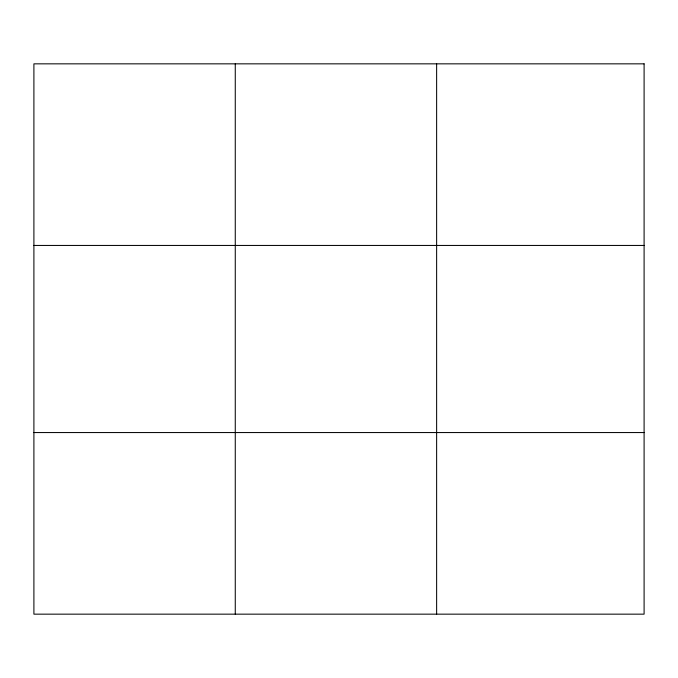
<?xml version="1.0" encoding="UTF-8"?>
<svg xmlns="http://www.w3.org/2000/svg" width="678" height="678" viewBox="0 0 678 678"><rect width="100%" height="100%" fill="white"/><g stroke="black" fill="none" stroke-linecap="round" stroke-linejoin="round"><path stroke-width="1.02" d="M235.266 63.842L235.266 614.158M436.632 63.842L436.632 614.158M33.9 245.444L644.1 245.444M33.9 432.556L644.1 432.556M644.1 63.842L644.1 614.158L33.9 614.158L33.9 63.842L644.1 63.842"/></g></svg>
